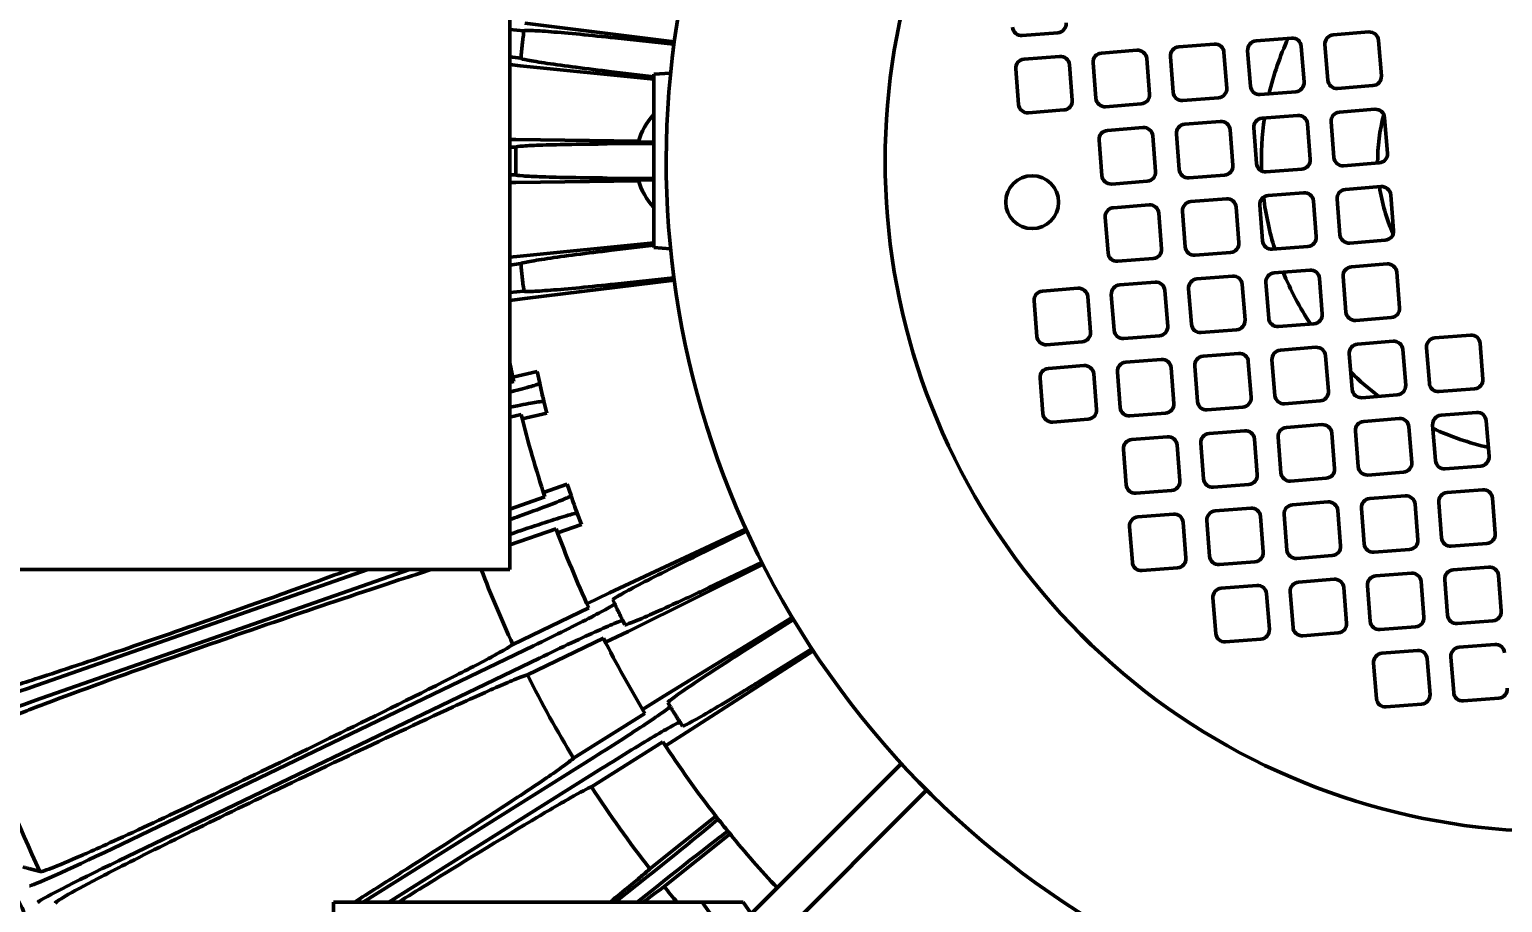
# Model space of a CAD drawing. Header units: inches. Extents: x 11 to 1621, y 11 to 1332.
# Drawn here: x 1058.74 to 1065.1, y 306.68 to 310.45 of the extents above; entities that cross this region are included whole.
import ezdxf

# ---------------------------------------------------------------- set-up
doc = ezdxf.new("R2010")
doc.units = ezdxf.units.IN
doc.header["$LTSCALE"] = 48
doc.header["$MEASUREMENT"] = 0
doc.layers.add('Dimension (ANSI)', color=7, linetype='Continuous', lineweight=25)
doc.layers.add('Visible (ANSI)', color=7, linetype='Continuous', lineweight=50)
doc.styles.add('Dimension Text', font='tahoma.ttf')
doc.dimstyles.new('ELC FT', dxfattribs={"dimscale": 48, "dimtxt": 0.12, "dimasz": 0.098425, "dimexe": 0.05, "dimexo": 0.1, "dimgap": 0.031496, "dimtad": 1, "dimdec": 5, "dimzin": 3, "dimdsep": 46, "dimlunit": 4, "dimtxsty": 'Dimension Text', "dimcen": 0.09, "dimdle": 0.5, "dimclrd": 5, "dimclre": 5, "dimclrt": 256, "dimadec": 1, "dimazin": 3, "dimtfac": 0.833333, "dimtofl": 0, "dimtmove": 0, "dimatfit": 3, "dimfxl": 0, "dimfrac": 2, "dimtolj": 1, "dimtzin": 0, "dimlwd": 25, "dimlwe": 25, "dimarcsym": 0})

# ---------------------------------------------------------------- blocks, each defined once
blk = doc.blocks.new('*D32')
at = {"layer": 'Defpoints', "color": 0, "linetype": 'Continuous', "transparency": 16777216}
for p in [(1009.1438, 460.8893), (1167.9445, 460.8893), (1018.5453, 291.4511)]:
    blk.add_point(p, dxfattribs=at)
at = {"layer": 'Dimension (ANSI)', "color": 5, "linetype": 'Continuous', "lineweight": 25, "transparency": 16777216}
for p, q in [((1163.1445, 460.8893), (1006.7438, 460.8893)), ((1009.1438, 296.1755), (1009.1438, 456.1649)), ((1013.7453, 291.4511), (1006.7438, 291.4511))]:
    blk.add_line(p, q, dxfattribs=at)
at = {"layer": 'Dimension (ANSI)', "color": 5, "linetype": 'Continuous', "transparency": 16777216}
for points in [[(1008.3564, 456.1649), (1009.9312, 456.1649), (1009.1438, 460.8893)], [(1008.3564, 296.1755), (1009.9312, 296.1755), (1009.1438, 291.4511)]]:
    blk.add_solid(points, dxfattribs=at)
at = {"layer": 'Dimension (ANSI)', "linetype": 'Continuous', "lineweight": 25, "transparency": 16777216, "insert": (1003.9957, 376.1702), "char_height": 5.76, "attachment_point": 5, "rotation": 90, "style": 'Dimension Text'}
blk.add_mtext('\\A1;14\'-1 7/16"', dxfattribs=at)
blk = doc.blocks.new('*D51')
at = {"layer": 'Defpoints', "color": 0, "linetype": 'Continuous', "transparency": 16777216}
for p in [(1146.447, 546.4511), (994.5453, 291.4511), (1018.5453, 291.4511)]:
    blk.add_point(p, dxfattribs=at)
at = {"layer": 'Dimension (ANSI)', "color": 5, "linetype": 'Continuous', "lineweight": 25, "transparency": 16777216}
for p, q in [((1141.647, 546.4511), (992.1453, 546.4511)), ((994.5453, 541.7267), (994.5453, 296.1755)), ((1013.7453, 291.4511), (992.1453, 291.4511))]:
    blk.add_line(p, q, dxfattribs=at)
at = {"layer": 'Dimension (ANSI)', "color": 5, "linetype": 'Continuous', "transparency": 16777216}
for points in [[(993.7579, 541.7267), (995.3327, 541.7267), (994.5453, 546.4511)], [(993.7579, 296.1755), (995.3327, 296.1755), (994.5453, 291.4511)]]:
    blk.add_solid(points, dxfattribs=at)
at = {"layer": 'Dimension (ANSI)', "linetype": 'Continuous', "lineweight": 25, "transparency": 16777216, "insert": (990.0336, 418.9511), "char_height": 5.76, "attachment_point": 5, "rotation": 90, "style": 'Dimension Text'}
blk.add_mtext('\\A1;21\'-3"', dxfattribs=at)

msp = doc.modelspace()

# ---------------------------------------------------------------- linework, layer by layer
at = {"layer": 'Visible (ANSI)'}
for p, q in [((1060.816756, 313.072271), (1060.816756, 308.122271)), ((1060.816756, 310.451981), (1060.877582, 310.446684)), ((1060.881767, 310.478762), (1061.526145, 310.398283)), ((1063.028661, 310.426263), (1063.181731, 310.43831)), ((1064.524219, 310.441287), (1064.371149, 310.42924)), ((1061.524937, 310.389251), (1061.270667, 310.41604)), ((1063.523376, 310.362519), (1063.370306, 310.350472)), ((1063.85699, 310.388775), (1063.70392, 310.376728)), ((1064.001375, 310.360646), (1064.013422, 310.207576)), ((1064.190605, 310.415031), (1064.037535, 310.402984)), ((1064.244989, 310.225801), (1064.232942, 310.378871)), ((1064.334989, 310.386902), (1064.347036, 310.233832)), ((1064.578603, 310.252057), (1064.566556, 310.405127)), ((1060.864174, 310.327698), (1060.816756, 310.334258)), ((1060.861107, 310.295402), (1060.816756, 310.300399)), ((1061.438372, 310.237396), (1060.861107, 310.295402)), ((1063.189762, 310.336263), (1063.036692, 310.324216)), ((1063.244147, 310.147033), (1063.2321, 310.300103)), ((1063.334147, 310.308134), (1063.346193, 310.155064)), ((1063.577761, 310.173289), (1063.565714, 310.326359)), ((1063.667761, 310.33439), (1063.679808, 310.18132)), ((1063.911375, 310.199545), (1063.899328, 310.352615)), ((1061.254242, 310.27001), (1061.438372, 310.247915)), ((1061.510404, 310.26386), (1061.438372, 310.258714)), ((1061.438372, 310.258714), (1061.438372, 309.510683)), ((1063.000533, 310.281878), (1063.012579, 310.128808)), ((1064.055759, 310.171417), (1064.208829, 310.183464)), ((1064.389373, 310.197673), (1064.542443, 310.20972)), ((1063.054917, 310.092649), (1063.207987, 310.104696)), ((1063.388531, 310.118905), (1063.541601, 310.130952)), ((1063.722145, 310.145161), (1063.875215, 310.157208)), ((1064.550475, 310.107673), (1064.397405, 310.095626)), ((1063.883246, 310.055161), (1063.730176, 310.043114)), ((1064.216861, 310.081417), (1064.063791, 310.06937)), ((1064.271245, 309.892187), (1064.259198, 310.045257)), ((1064.361245, 310.053288), (1064.373292, 309.900218)), ((1064.604859, 309.918443), (1064.592812, 310.071513)), ((1060.816756, 309.976959), (1060.843224, 309.976959)), ((1060.843224, 309.976959), (1061.37188, 309.970587)), ((1063.360403, 309.97452), (1063.372449, 309.82145)), ((1063.549632, 310.028905), (1063.396562, 310.016858)), ((1063.604017, 309.839675), (1063.59197, 309.992745)), ((1063.694017, 310.000776), (1063.706064, 309.847706)), ((1063.937631, 309.865931), (1063.925584, 310.019001)), ((1064.027631, 310.027032), (1064.039678, 309.873962)), ((1060.816756, 309.943957), (1060.842657, 309.944614)), ((1061.438372, 309.959632), (1061.236701, 309.958174)), ((1061.370449, 309.965732), (1061.438372, 309.96547)), ((1064.082015, 309.837803), (1064.235085, 309.849849)), ((1064.415629, 309.864059), (1064.568699, 309.876105)), ((1060.842655, 309.824874), (1060.816756, 309.825529)), ((1060.843224, 309.792439), (1060.816756, 309.792439)), ((1061.37188, 309.79881), (1060.843224, 309.792439)), ((1061.23673, 309.811223), (1061.438372, 309.809765)), ((1061.438372, 309.803928), (1061.370449, 309.803666)), ((1063.414787, 309.785291), (1063.567857, 309.797337)), ((1063.748401, 309.811547), (1063.901471, 309.823593)), ((1063.909502, 309.721547), (1063.756432, 309.7095)), ((1064.243117, 309.747803), (1064.090047, 309.735756)), ((1064.387501, 309.719674), (1064.399548, 309.566604)), ((1064.576731, 309.774059), (1064.423661, 309.762012)), ((1064.631115, 309.584829), (1064.619068, 309.737899)), ((1063.575888, 309.695291), (1063.422818, 309.683244)), ((1063.630273, 309.506061), (1063.618226, 309.659131)), ((1063.720273, 309.667162), (1063.73232, 309.514092)), ((1063.963887, 309.532317), (1063.95184, 309.685387)), ((1064.053887, 309.693418), (1064.065934, 309.540348)), ((1064.297501, 309.558573), (1064.285454, 309.711643)), ((1063.386659, 309.640906), (1063.398705, 309.487836)), ((1060.861107, 309.473995), (1061.438372, 309.532001)), ((1064.441885, 309.530445), (1064.594955, 309.542491)), ((1060.816756, 309.468998), (1060.861107, 309.473995)), ((1061.438372, 309.521483), (1061.254214, 309.499384)), ((1061.438372, 309.510683), (1061.510404, 309.505538)), ((1063.774657, 309.477933), (1063.927727, 309.489979)), ((1064.108271, 309.504189), (1064.261341, 309.516235)), ((1060.816756, 309.435228), (1060.864165, 309.44179)), ((1063.441043, 309.451677), (1063.594113, 309.463723)), ((1064.269373, 309.414189), (1064.116303, 309.402142)), ((1064.602987, 309.440445), (1064.449917, 309.428398)), ((1064.657371, 309.251215), (1064.645324, 309.404285)), ((1061.526145, 309.371115), (1060.881767, 309.290635)), ((1061.270695, 309.35336), (1061.524937, 309.380147)), ((1063.602144, 309.361677), (1063.449074, 309.34963)), ((1063.935758, 309.387933), (1063.782688, 309.375886)), ((1063.990143, 309.198703), (1063.978096, 309.351773)), ((1064.080143, 309.359804), (1064.09219, 309.206734)), ((1064.323757, 309.224959), (1064.31171, 309.378029)), ((1064.413757, 309.38606), (1064.425804, 309.23299)), ((1060.87757, 309.322803), (1060.816756, 309.317504)), ((1060.881767, 309.290635), (1060.816756, 309.28331)), ((1063.079301, 309.281036), (1063.091347, 309.127966)), ((1063.26853, 309.335421), (1063.11546, 309.323374)), ((1063.322915, 309.146191), (1063.310868, 309.299261)), ((1063.412915, 309.307292), (1063.424961, 309.154222)), ((1063.656529, 309.172447), (1063.644482, 309.325517)), ((1063.746529, 309.333548), (1063.758576, 309.180478)), ((1063.800913, 309.144318), (1063.953983, 309.156365)), ((1064.134527, 309.170574), (1064.287597, 309.182621)), ((1064.468141, 309.19683), (1064.621211, 309.208877)), ((1063.133685, 309.091806), (1063.286755, 309.103853)), ((1063.467299, 309.118062), (1063.620369, 309.130109)), ((1064.629243, 309.106831), (1064.476173, 309.094784)), ((1064.962857, 309.133087), (1064.809787, 309.12104)), ((1065.017241, 308.943857), (1065.005194, 309.096927)), ((1063.6284, 309.028063), (1063.47533, 309.016016)), ((1063.962014, 309.054319), (1063.808944, 309.042272)), ((1064.106399, 309.02619), (1064.118446, 308.87312)), ((1064.295629, 309.080575), (1064.142559, 309.068528)), ((1064.350013, 308.891345), (1064.337966, 309.044415)), ((1064.440013, 309.052446), (1064.45206, 308.899376)), ((1064.683627, 308.917601), (1064.67158, 309.070671)), ((1064.773627, 309.078702), (1064.785674, 308.925632)), ((1060.829374, 308.952044), (1060.935193, 308.976196)), ((1060.945857, 308.925378), (1060.935193, 308.976196)), ((1063.294786, 309.001807), (1063.141716, 308.98976)), ((1063.349171, 308.812577), (1063.337124, 308.965647)), ((1063.439171, 308.973678), (1063.451217, 308.820608)), ((1063.682785, 308.838833), (1063.670738, 308.991903)), ((1063.772785, 308.999934), (1063.784832, 308.846864)), ((1064.016399, 308.865089), (1064.004352, 309.018159)), ((1060.833366, 308.932985), (1060.816756, 308.929194)), ((1063.105557, 308.947422), (1063.117603, 308.794352)), ((1064.828011, 308.889472), (1064.981081, 308.901519)), ((1060.976252, 308.796302), (1060.963811, 308.846715)), ((1064.160783, 308.83696), (1064.313853, 308.849007)), ((1064.494397, 308.863216), (1064.647467, 308.875263)), ((1060.816756, 308.779868), (1060.865761, 308.791053)), ((1060.976252, 308.796302), (1060.870434, 308.77215)), ((1063.159941, 308.758192), (1063.313011, 308.770239)), ((1063.493555, 308.784448), (1063.646625, 308.796495)), ((1063.827169, 308.810704), (1063.980239, 308.822751)), ((1064.655499, 308.773217), (1064.502429, 308.76117)), ((1064.989113, 308.799473), (1064.836043, 308.787426)), ((1063.98827, 308.720705), (1063.8352, 308.708658)), ((1064.321884, 308.746961), (1064.168815, 308.734914)), ((1064.376269, 308.557731), (1064.364222, 308.710801)), ((1064.466269, 308.718832), (1064.478316, 308.565762)), ((1064.709883, 308.583987), (1064.697836, 308.737057)), ((1064.799883, 308.745088), (1064.81193, 308.592018)), ((1065.043497, 308.610243), (1065.03145, 308.763313)), ((1063.465427, 308.640064), (1063.477473, 308.486994)), ((1063.654656, 308.694449), (1063.501586, 308.682402)), ((1063.709041, 308.505219), (1063.696994, 308.658289)), ((1063.799041, 308.66632), (1063.811088, 308.51325)), ((1064.042655, 308.531475), (1064.030608, 308.684545)), ((1064.132655, 308.692576), (1064.144702, 308.539506)), ((1064.187039, 308.503346), (1064.340109, 308.515393)), ((1064.520653, 308.529602), (1064.673723, 308.541649)), ((1064.854267, 308.555858), (1065.007337, 308.567905)), ((1060.962099, 308.453974), (1061.064548, 308.489822)), ((1061.080835, 308.440517), (1061.064548, 308.489822)), ((1063.519811, 308.450834), (1063.672881, 308.462881)), ((1063.853425, 308.47709), (1064.006495, 308.489137)), ((1065.015369, 308.465859), (1064.862299, 308.453812)), ((1060.968199, 308.435482), (1060.816756, 308.38249)), ((1064.014526, 308.387091), (1063.861456, 308.375044)), ((1064.34814, 308.413347), (1064.195071, 308.4013)), ((1064.492525, 308.385218), (1064.504572, 308.232148)), ((1064.681755, 308.439603), (1064.528685, 308.427556)), ((1064.736139, 308.250373), (1064.724092, 308.403443)), ((1064.826139, 308.411474), (1064.838186, 308.258404)), ((1065.069753, 308.276629), (1065.057706, 308.429699)), ((1061.125491, 308.315657), (1061.107483, 308.36436)), ((1063.680912, 308.360835), (1063.527842, 308.348788)), ((1063.735297, 308.171605), (1063.72325, 308.324675)), ((1063.825297, 308.332706), (1063.837344, 308.179636)), ((1064.068911, 308.197861), (1064.056864, 308.350931)), ((1064.158911, 308.358962), (1064.170958, 308.205892)), ((1064.402525, 308.224117), (1064.390478, 308.377187)), ((1060.816756, 308.228252), (1061.016282, 308.298069)), ((1061.125491, 308.315657), (1061.023042, 308.279808)), ((1061.247546, 308.02099), (1061.835974, 308.295675)), ((1061.839756, 308.287385), (1061.610232, 308.174801)), ((1063.491683, 308.30645), (1063.503729, 308.15338)), ((1064.546909, 308.195988), (1064.699979, 308.208035)), ((1064.880523, 308.222244), (1065.033593, 308.234291)), ((1061.909243, 308.143531), (1061.327606, 307.854743)), ((1061.673992, 308.042403), (1061.905119, 308.151657)), ((1063.879681, 308.143476), (1064.032751, 308.155523)), ((1064.213295, 308.169732), (1064.366365, 308.181779)), ((1065.041625, 308.132244), (1064.888555, 308.120198)), ((1052.936756, 308.122271), (1060.816756, 308.122271)), ((1058.80938, 307.634243), (1060.204084, 308.122271)), ((1060.382888, 308.122271), (1058.828885, 307.578502)), ((1063.546067, 308.11722), (1063.699137, 308.129267)), ((1064.374396, 308.079732), (1064.221327, 308.067686)), ((1064.708011, 308.105988), (1064.554941, 308.093942)), ((1064.762395, 307.916759), (1064.750348, 308.069829)), ((1064.852395, 308.07786), (1064.864442, 307.92479)), ((1065.096009, 307.943015), (1065.083962, 308.096085)), ((1061.149755, 307.973896), (1061.247546, 308.02099)), ((1064.040782, 308.053476), (1063.887712, 308.04143)), ((1064.095167, 307.864247), (1064.08312, 308.017317)), ((1064.185167, 308.025348), (1064.197214, 307.872278)), ((1064.428781, 307.890503), (1064.416734, 308.043573)), ((1064.518781, 308.051604), (1064.530828, 307.898534)), ((1061.157887, 307.956204), (1060.82974, 307.798177)), ((1061.269251, 307.973818), (1061.261112, 307.991507)), ((1063.851553, 307.999092), (1063.8636, 307.846022)), ((1061.313014, 307.883731), (1061.304259, 307.901124)), ((1061.481886, 307.575594), (1062.035859, 307.914436)), ((1062.040546, 307.906621), (1061.825071, 307.769047)), ((1064.906779, 307.88863), (1065.059849, 307.900677)), ((1060.892906, 307.667011), (1061.221053, 307.825038)), ((1061.327606, 307.854743), (1061.229815, 307.807649)), ((1063.905937, 307.809862), (1064.059007, 307.821909)), ((1064.239551, 307.836118), (1064.392621, 307.848165)), ((1064.573165, 307.862374), (1064.726235, 307.874421)), ((1059.102353, 306.918291), (1060.919095, 307.793188)), ((1062.125702, 307.771451), (1061.580057, 307.419357)), ((1061.903253, 307.64462), (1062.120695, 307.779064)), ((1064.734267, 307.772374), (1064.581197, 307.760328)), ((1065.067881, 307.79863), (1064.914811, 307.786583)), ((1060.944718, 307.739981), (1059.127976, 306.865085)), ((1064.545037, 307.71799), (1064.557084, 307.56492)), ((1064.788651, 307.583145), (1064.776604, 307.736215)), ((1064.878651, 307.744246), (1064.890698, 307.591176)), ((1061.389983, 307.517848), (1061.481886, 307.575594)), ((1064.933035, 307.555016), (1065.086105, 307.567063)), ((1061.400045, 307.501177), (1061.091655, 307.307403)), ((1061.508736, 307.53115), (1061.498668, 307.547816)), ((1064.599421, 307.52876), (1064.752491, 307.540807)), ((1061.562311, 307.446529), (1061.551663, 307.462832)), ((1061.169109, 307.184134), (1061.477499, 307.377909)), ((1061.580057, 307.419357), (1061.488153, 307.36161)), ((1060.184049, 306.686021), (1061.181006, 307.31245)), ((1061.212425, 307.262447), (1060.295048, 306.686021)), ((1062.506883, 307.284023), (1061.85892, 306.636075)), ((1061.951154, 306.505637), (1062.615927, 307.170411)), ((1061.706099, 307.057508), (1061.421346, 306.830425)), ((1061.715195, 307.045884), (1061.706116, 307.057521)), ((1061.767483, 306.980569), (1061.758157, 306.99201)), ((1061.767467, 306.980556), (1061.482713, 306.753473)), ((1061.271842, 306.686021), (1061.41042, 306.796534)), ((1061.44724, 306.750362), (1061.366559, 306.686021)), ((1060.144366, 306.686021), (1060.055836, 306.686021)), ((1060.055836, 302.273462), (1060.055836, 306.686021)), ((1060.144366, 306.686021), (1060.32086, 306.686021)), ((1061.293273, 306.686021), (1060.32086, 306.686021)), ((1061.646826, 306.686021), (1061.293273, 306.686021)), ((1061.646826, 306.686021), (1062.619239, 305.310821)), ((1061.646826, 306.686021), (1061.823603, 306.686021)), ((1061.823603, 306.686021), (1062.884263, 305.186021))]:
    msp.add_line(p, q, dxfattribs=at)
msp.add_circle((1063.071452, 309.70693), 0.114173, dxfattribs=at)
for centre, radius, start, end in [((1065.330215, 309.884699), 3.838583, 72.7611425, 284.857357), ((1065.330215, 309.884699), 2.893701, 63.8732732, 296.1267268), ((1063.025572, 310.465511), 0.03937, 184.5, 274.5), ((1063.178642, 310.477558), 0.03937, 274.5, 4.5), ((1064.374238, 310.389991), 0.03937, 94.5, 184.5), ((1064.527308, 310.402038), 0.03937, 4.5, 94.5), ((1063.526465, 310.32327), 0.03937, 4.5, 94.5), ((1063.707009, 310.337479), 0.03937, 94.5, 184.5), ((1063.860079, 310.349526), 0.03937, 4.5, 94.5), ((1064.040623, 310.363735), 0.03937, 94.5, 184.5), ((1065.330215, 309.884699), 1.269685, 155.3681053, 166.8094477), ((1064.193693, 310.375782), 0.03937, 4.5, 94.5), ((1063.039781, 310.284967), 0.03937, 94.5, 184.5), ((1063.192851, 310.297014), 0.03937, 4.5, 94.5), ((1063.373395, 310.311223), 0.03937, 94.5, 184.5), ((1064.386284, 310.236921), 0.03937, 184.5, 274.5), ((1064.539354, 310.248968), 0.03937, 274.5, 4.5), ((1063.538512, 310.1702), 0.03937, 274.5, 4.5), ((1063.719056, 310.184409), 0.03937, 184.5, 274.5), ((1063.872126, 310.196456), 0.03937, 274.5, 4.5), ((1064.05267, 310.210665), 0.03937, 184.5, 274.5), ((1064.20574, 310.222712), 0.03937, 274.5, 4.5), ((1063.051828, 310.131897), 0.03937, 184.5, 274.5), ((1063.204898, 310.143944), 0.03937, 274.5, 4.5), ((1063.385442, 310.158153), 0.03937, 184.5, 274.5), ((1064.553564, 310.068424), 0.03937, 4.5, 94.5), ((1061.654388, 309.884699), 0.295276, 137.018601, 164.0718793), ((1063.733265, 310.003865), 0.03937, 94.5, 184.5), ((1063.886335, 310.015912), 0.03937, 4.5, 94.5), ((1064.066879, 310.030121), 0.03937, 94.5, 184.5), ((1065.330215, 309.884699), 1.269685, 171.5996651, 181.9330004), ((1064.219949, 310.042168), 0.03937, 4.5, 94.5), ((1064.400494, 310.056377), 0.03937, 94.5, 184.5), ((1065.330215, 309.884699), 0.767717, 164.8568394, 180.6774463), ((1063.399651, 309.977609), 0.03937, 94.5, 184.5), ((1063.552721, 309.989656), 0.03937, 4.5, 94.5), ((1064.56561, 309.915354), 0.03937, 274.5, 4.5), ((1063.745312, 309.850795), 0.03937, 184.5, 274.5), ((1063.898382, 309.862842), 0.03937, 274.5, 4.5), ((1064.078926, 309.877051), 0.03937, 184.5, 274.5), ((1064.231996, 309.889098), 0.03937, 274.5, 4.5), ((1064.41254, 309.903307), 0.03937, 184.5, 274.5), ((1061.654388, 309.884699), 0.295276, 195.9281207, 222.981399), ((1063.411698, 309.824539), 0.03937, 184.5, 274.5), ((1063.564768, 309.836586), 0.03937, 274.5, 4.5), ((1063.912591, 309.682298), 0.03937, 4.5, 94.5), ((1064.093135, 309.696507), 0.03937, 94.5, 184.5), ((1065.330215, 309.884699), 1.269685, 187.0669996, 197.4003349), ((1064.246205, 309.708554), 0.03937, 4.5, 94.5), ((1064.42675, 309.722763), 0.03937, 94.5, 184.5), ((1065.330215, 309.884699), 0.767717, 188.3225537, 204.1431606), ((1064.57982, 309.73481), 0.03937, 4.5, 94.5), ((1063.425907, 309.643995), 0.03937, 94.5, 184.5), ((1063.578977, 309.656042), 0.03937, 4.5, 94.5), ((1063.759521, 309.670251), 0.03937, 94.5, 184.5), ((1063.924638, 309.529228), 0.03937, 274.5, 4.5), ((1064.105182, 309.543437), 0.03937, 184.5, 274.5), ((1064.258252, 309.555484), 0.03937, 274.5, 4.5), ((1064.438796, 309.569693), 0.03937, 184.5, 274.5), ((1064.591866, 309.58174), 0.03937, 274.5, 4.5), ((1063.437954, 309.490925), 0.03937, 184.5, 274.5), ((1063.591024, 309.502972), 0.03937, 274.5, 4.5), ((1063.771568, 309.517181), 0.03937, 184.5, 274.5), ((1064.119391, 309.362893), 0.03937, 94.5, 184.5), ((1065.330215, 309.884699), 1.269685, 202.1905523, 213.6318947), ((1064.272461, 309.37494), 0.03937, 4.5, 94.5), ((1064.453006, 309.389149), 0.03937, 94.5, 184.5), ((1064.606076, 309.401196), 0.03937, 4.5, 94.5), ((1063.452163, 309.310381), 0.03937, 94.5, 184.5), ((1063.605233, 309.322428), 0.03937, 4.5, 94.5), ((1063.785777, 309.336637), 0.03937, 94.5, 184.5), ((1063.938847, 309.348684), 0.03937, 4.5, 94.5), ((1063.118549, 309.284125), 0.03937, 94.5, 184.5), ((1063.271619, 309.296172), 0.03937, 4.5, 94.5), ((1064.284508, 309.22187), 0.03937, 274.5, 4.5), ((1064.465052, 309.236079), 0.03937, 184.5, 274.5), ((1064.618122, 309.248126), 0.03937, 274.5, 4.5), ((1063.46421, 309.157311), 0.03937, 184.5, 274.5), ((1063.61728, 309.169358), 0.03937, 274.5, 4.5), ((1063.797824, 309.183567), 0.03937, 184.5, 274.5), ((1063.950894, 309.195614), 0.03937, 274.5, 4.5), ((1064.131438, 309.209823), 0.03937, 184.5, 274.5), ((1063.130596, 309.131055), 0.03937, 184.5, 274.5), ((1063.283666, 309.143102), 0.03937, 274.5, 4.5), ((1064.479262, 309.055535), 0.03937, 94.5, 184.5), ((1064.632332, 309.067582), 0.03937, 4.5, 94.5), ((1064.812876, 309.081791), 0.03937, 94.5, 184.5), ((1064.965946, 309.093838), 0.03937, 4.5, 94.5), ((1063.631489, 308.988814), 0.03937, 4.5, 94.5), ((1063.812033, 309.003023), 0.03937, 94.5, 184.5), ((1063.965103, 309.01507), 0.03937, 4.5, 94.5), ((1064.145647, 309.029279), 0.03937, 94.5, 184.5), ((1064.298717, 309.041326), 0.03937, 4.5, 94.5), ((1065.330215, 309.884699), 4.596457, 190.9047384, 191.9497454), ((1063.144805, 308.950511), 0.03937, 94.5, 184.5), ((1063.297875, 308.962558), 0.03937, 4.5, 94.5), ((1063.478419, 308.976767), 0.03937, 94.5, 184.5), ((1065.330215, 309.884699), 1.269685, 225.8760361, 233.1239639), ((1064.491308, 308.902465), 0.03937, 184.5, 274.5), ((1064.644378, 308.914512), 0.03937, 274.5, 4.5), ((1064.824922, 308.928721), 0.03937, 184.5, 274.5), ((1064.977992, 308.940768), 0.03937, 274.5, 4.5), ((1063.643536, 308.835744), 0.03937, 274.5, 4.5), ((1063.82408, 308.849953), 0.03937, 184.5, 274.5), ((1063.97715, 308.862), 0.03937, 274.5, 4.5), ((1064.157694, 308.876209), 0.03937, 184.5, 274.5), ((1064.310764, 308.888256), 0.03937, 274.5, 4.5), ((1065.330215, 309.884699), 4.596457, 193.7645404, 198.3783168), ((1063.156852, 308.797441), 0.03937, 184.5, 274.5), ((1063.309922, 308.809488), 0.03937, 274.5, 4.5), ((1063.490466, 308.823697), 0.03937, 184.5, 274.5), ((1064.658588, 308.733968), 0.03937, 4.5, 94.5), ((1064.839132, 308.748177), 0.03937, 94.5, 184.5), ((1064.992202, 308.760224), 0.03937, 4.5, 94.5), ((1063.838289, 308.669409), 0.03937, 94.5, 184.5), ((1063.991359, 308.681456), 0.03937, 4.5, 94.5), ((1064.171903, 308.695665), 0.03937, 94.5, 184.5), ((1064.324973, 308.707712), 0.03937, 4.5, 94.5), ((1064.505518, 308.721921), 0.03937, 94.5, 184.5), ((1065.330215, 309.884699), 1.269685, 245.3681053, 256.8094477), ((1063.504675, 308.643153), 0.03937, 94.5, 184.5), ((1063.657745, 308.6552), 0.03937, 4.5, 94.5), ((1064.670634, 308.580898), 0.03937, 274.5, 4.5), ((1064.851178, 308.595107), 0.03937, 184.5, 274.5), ((1065.004248, 308.607154), 0.03937, 274.5, 4.5), ((1063.850336, 308.516339), 0.03937, 184.5, 274.5), ((1064.003406, 308.528386), 0.03937, 274.5, 4.5), ((1064.18395, 308.542595), 0.03937, 184.5, 274.5), ((1064.33702, 308.554642), 0.03937, 274.5, 4.5), ((1064.517564, 308.568851), 0.03937, 184.5, 274.5), ((1063.516722, 308.490083), 0.03937, 184.5, 274.5), ((1063.669792, 308.50213), 0.03937, 274.5, 4.5), ((1064.865388, 308.414563), 0.03937, 94.5, 184.5), ((1065.018458, 308.42661), 0.03937, 4.5, 94.5), ((1064.017615, 308.347842), 0.03937, 4.5, 94.5), ((1064.198159, 308.362051), 0.03937, 94.5, 184.5), ((1064.351229, 308.374098), 0.03937, 4.5, 94.5), ((1064.531774, 308.388307), 0.03937, 94.5, 184.5), ((1064.684844, 308.400354), 0.03937, 4.5, 94.5), ((1063.530931, 308.309539), 0.03937, 94.5, 184.5), ((1063.684001, 308.321586), 0.03937, 4.5, 94.5), ((1063.864545, 308.335795), 0.03937, 94.5, 184.5), ((1065.330215, 309.884699), 4.596457, 200.1931118, 204.8068882), ((1064.877434, 308.261493), 0.03937, 184.5, 274.5), ((1065.030504, 308.27354), 0.03937, 274.5, 4.5), ((1064.029662, 308.194772), 0.03937, 274.5, 4.5), ((1064.210206, 308.208981), 0.03937, 184.5, 274.5), ((1064.363276, 308.221028), 0.03937, 274.5, 4.5), ((1064.54382, 308.235237), 0.03937, 184.5, 274.5), ((1064.69689, 308.247284), 0.03937, 274.5, 4.5), ((1063.542978, 308.156469), 0.03937, 184.5, 274.5), ((1063.696048, 308.168516), 0.03937, 274.5, 4.5), ((1063.876592, 308.182725), 0.03937, 184.5, 274.5), ((1065.044714, 308.092996), 0.03937, 4.5, 94.5), ((1065.330215, 309.884699), 4.96063, 200.8107926, 204.8735077), ((1064.224415, 308.028437), 0.03937, 94.5, 184.5), ((1064.377485, 308.040484), 0.03937, 4.5, 94.5), ((1064.55803, 308.054693), 0.03937, 94.5, 184.5), ((1064.7111, 308.06674), 0.03937, 4.5, 94.5), ((1064.891644, 308.080949), 0.03937, 94.5, 184.5), ((1063.890801, 308.002181), 0.03937, 94.5, 184.5), ((1064.043871, 308.014228), 0.03937, 4.5, 94.5), ((1065.05676, 307.939926), 0.03937, 274.5, 4.5), ((1064.389532, 307.887414), 0.03937, 274.5, 4.5), ((1064.570076, 307.901623), 0.03937, 184.5, 274.5), ((1064.723146, 307.91367), 0.03937, 274.5, 4.5), ((1064.90369, 307.927879), 0.03937, 184.5, 274.5), ((1065.330215, 309.884699), 4.596457, 206.6216832, 211.2354596), ((1063.902848, 307.849111), 0.03937, 184.5, 274.5), ((1064.055918, 307.861158), 0.03937, 274.5, 4.5), ((1064.236462, 307.875367), 0.03937, 184.5, 274.5), ((1064.584286, 307.721079), 0.03937, 94.5, 184.5), ((1064.737355, 307.733126), 0.03937, 4.5, 94.5), ((1064.9179, 307.747335), 0.03937, 94.5, 184.5), ((1065.07097, 307.759382), 0.03937, 4.5, 94.5), ((1065.330215, 309.884699), 4.96063, 206.5550637, 211.3020791), ((1064.596332, 307.568009), 0.03937, 184.5, 274.5), ((1064.749402, 307.580056), 0.03937, 274.5, 4.5), ((1064.929946, 307.594265), 0.03937, 184.5, 274.5), ((1065.083016, 307.606312), 0.03937, 274.5, 4.5), ((1065.330215, 309.884699), 7.224409, 199.8887576, 205.1112424), ((1065.330215, 309.884699), 4.596457, 213.0502546, 217.9579693), ((1065.330215, 309.884699), 4.96063, 212.9836352, 218.0030087), ((1065.028519, 309.644104), 4.210573, 217.7811998, 217.9017481), ((1065.330215, 309.884699), 4.596457, 219.1848878, 223.0369654), ((1065.028519, 309.644104), 4.210573, 219.2411091, 219.3616511), ((1065.330215, 309.884699), 7.362205, 204.7184533, 206.7101181), ((1065.330215, 309.884699), 4.96063, 219.1398484, 220.1516419)]:
    msp.add_arc(centre, radius, start, end, dxfattribs=at)
for centre, major_axis, ratio, start_param, end_param in [((1063.676239, 309.507189), (-0.626169, 2.743425), 0.99207561, 1.55645938, 1.58513331), ((1063.728907, 309.324377), (-0.929398, 2.656066), 0.99207561, 1.55645938, 1.58513331), ((1058.80587, 307.644473), (0.3716, 0.130031), 0.02747098, 3.16328009, 4.71222235), ((1058.832519, 307.568315), (-0.371602, -0.130027), 0.02747098, 4.7125556, 6.26149787), ((1061.407384, 306.800407), (0.307813, 0.245473), 0.01249982, 4.71228362, 6.2830498), ((1061.450341, 306.746541), (-0.307814, -0.245473), 0.01249982, 3.14172815, 4.71249438), ((1064.864422, 309.513241), (-2.500891, 3.136018), 0.99739926, 1.56220792, 1.57938473), ((1059.09772, 306.928064), (0.354705, 0.170819), 0.02747098, 3.16328009, 4.71222235), ((1059.132728, 306.855369), (-0.354707, -0.170816), 0.02747098, 4.7125556, 6.26149787)]:
    msp.add_ellipse(centre, major_axis=major_axis, ratio=ratio, start_param=start_param, end_param=end_param, dxfattribs=at)
for points, knots in [([(1060.877582, 310.446684), (1060.873526, 310.416416), (1060.872388, 310.406217), (1060.868081, 310.368), (1060.86641, 310.352128), (1060.864174, 310.327698)], [-0.370617269, -0.370617269, -0.370617269, -0.370617269, -0.186945223, -0.186945223, -0.000001, -0.000001, -0.000001, -0.000001]), ([(1061.270667, 310.41604), (1061.218875, 310.421497), (1061.167574, 310.426714), (1061.073091, 310.43574), (1061.030619, 310.439494), (1060.958679, 310.445105), (1060.929875, 310.446911), (1060.88923, 310.44842), (1060.878263, 310.448055), (1060.877582, 310.446684)], [-1.56714313, -1.56714313, -1.56714313, -1.56714313, -1.17031837, -1.17031837, -0.78356814, -0.78356814, -0.39697383, -0.39697383, 0, 0, 0, 0]), ([(1060.864174, 310.327698), (1060.864101, 310.326249), (1060.874511, 310.323458), (1060.914311, 310.315885), (1060.942612, 310.311254), (1061.013705, 310.30074), (1061.055853, 310.294954), (1061.150324, 310.282672), (1061.202008, 310.276278), (1061.254242, 310.27001)], [-1.57566557, -1.57566557, -1.57566557, -1.57566557, -1.17429602, -1.17429602, -0.78782922, -0.78782922, -0.40087549, -0.40087549, 0, 0, 0, 0]), ([(1060.842657, 309.944614), (1060.842015, 309.914082), (1060.842027, 309.903819), (1060.842026, 309.865361), (1060.842142, 309.849399), (1060.842655, 309.824874)], [-0.370578738, -0.370578738, -0.370578738, -0.370578738, -0.186926019, -0.186926019, 0, 0, 0, 0]), ([(1061.236701, 309.958174), (1061.184624, 309.957798), (1061.133062, 309.957238), (1061.038162, 309.955629), (1060.995536, 309.954604), (1060.92342, 309.952125), (1060.894595, 309.950694), (1060.854037, 309.947643), (1060.84318, 309.946053), (1060.842657, 309.944614)], [-1.56714313, -1.56714313, -1.56714313, -1.56714313, -1.17031837, -1.17031837, -0.78356814, -0.78356814, -0.39697383, -0.39697383, 0, 0, 0, 0]), ([(1060.842655, 309.824874), (1060.842745, 309.823427), (1060.853402, 309.821819), (1060.8938, 309.81875), (1060.922442, 309.817316), (1060.994265, 309.814829), (1061.036795, 309.813798), (1061.132047, 309.81217), (1061.184123, 309.811603), (1061.23673, 309.811223)], [-1.57566558, -1.57566558, -1.57566558, -1.57566558, -1.17429602, -1.17429602, -0.78782922, -0.78782922, -0.40087549, -0.40087549, 0, 0, 0, 0]), ([(1061.254214, 309.499384), (1061.202506, 309.493179), (1061.151331, 309.48685), (1061.057208, 309.474625), (1061.014965, 309.468834), (1060.94358, 309.458296), (1060.915096, 309.453647), (1060.875134, 309.446074), (1060.864525, 309.443278), (1060.864165, 309.44179)], [-1.56714313, -1.56714313, -1.56714313, -1.56714313, -1.17031837, -1.17031837, -0.78356814, -0.78356814, -0.39697383, -0.39697383, 0, 0, 0, 0]), ([(1060.864165, 309.44179), (1060.866946, 309.411378), (1060.868107, 309.401181), (1060.872412, 309.362965), (1060.874314, 309.347118), (1060.87757, 309.322803)], [-0.370617269, -0.370617269, -0.370617269, -0.370617269, -0.186945223, -0.186945223, -0.000001, -0.000001, -0.000001, -0.000001]), ([(1060.87757, 309.322803), (1060.877821, 309.321375), (1060.888592, 309.320971), (1060.929079, 309.322444), (1060.957701, 309.324226), (1061.029351, 309.329796), (1061.07173, 309.333533), (1061.166565, 309.342581), (1061.218376, 309.347848), (1061.270695, 309.35336)], [-1.57566557, -1.57566557, -1.57566557, -1.57566557, -1.17429602, -1.17429602, -0.78782922, -0.78782922, -0.40087549, -0.40087549, 0, 0, 0, 0]), ([(1060.816756, 308.88757), (1060.823023, 308.88916), (1060.829115, 308.890716), (1060.869625, 308.90114), (1060.897172, 308.908618), (1060.92636, 308.917293), (1060.934013, 308.919772), (1060.943703, 308.923442), (1060.946002, 308.924688), (1060.945857, 308.925378)], [0.722336807, 0.722336807, 0.722336807, 0.722336807, 0.788011506, 0.788011506, 1.172903679, 1.172903679, 1.379705656, 1.379705656, 1.57519948, 1.57519948, 1.57519948, 1.57519948]), ([(1060.963811, 308.846715), (1060.963642, 308.8474), (1060.961031, 308.847524), (1060.950708, 308.846627), (1060.942737, 308.84554), (1060.912675, 308.840692), (1060.884612, 308.835477), (1060.83917, 308.82641), (1060.828212, 308.824189), (1060.816756, 308.821836)], [0, 0, 0, 0, 0.195498093, 0.195498093, 0.402304561, 0.402304561, 0.78720508, 0.78720508, 0.901444008, 0.901444008, 0.901444008, 0.901444008]), ([(1060.816756, 308.337114), (1060.830265, 308.341963), (1060.843557, 308.34676), (1060.900706, 308.367502), (1060.940726, 308.382341), (1061.007795, 308.407897), (1061.034332, 308.418412), (1061.062366, 308.4303), (1061.069693, 308.433621), (1061.078911, 308.438353), (1061.081056, 308.439848), (1061.080835, 308.440517)], [0.285392, 0.285392, 0.285392, 0.285392, 0.39979191, 0.39979191, 0.78801151, 0.78801151, 1.17290368, 1.17290368, 1.37970566, 1.37970566, 1.57519948, 1.57519948, 1.57519948, 1.57519948]), ([(1061.107483, 308.36436), (1061.107239, 308.365021), (1061.10463, 308.364853), (1061.094472, 308.362805), (1061.086674, 308.360833), (1061.057344, 308.352649), (1061.03004, 308.344324), (1060.961669, 308.322488), (1060.921128, 308.309137), (1060.85719, 308.28759), (1060.837159, 308.280781), (1060.816756, 308.273788)], [0, 0, 0, 0, 0.19549809, 0.19549809, 0.40230456, 0.40230456, 0.78720508, 0.78720508, 1.17543315, 1.17543315, 1.34501848, 1.34501848, 1.34501848, 1.34501848]), ([(1061.610232, 308.174801), (1061.562979, 308.151623), (1061.516287, 308.128507), (1061.431168, 308.085709), (1061.393305, 308.066331), (1061.329682, 308.032931), (1061.304501, 308.019212), (1061.278122, 308.003945), (1061.271285, 307.999746), (1061.262755, 307.993903), (1061.260818, 307.992146), (1061.261112, 307.991507)], [-1.57592415, -1.57592415, -1.57592415, -1.57592415, -1.17486745, -1.17486745, -0.78796298, -0.78796298, -0.40143527, -0.40143527, -0.19502231, -0.19502231, 0, 0, 0, 0]), ([(1060.127148, 308.122237), (1060.003353, 308.077128), (1059.876603, 308.031549), (1059.609565, 307.935953), (1059.459409, 307.883179), (1059.185749, 307.788434), (1059.048135, 307.741598), (1058.797161, 307.658125), (1058.719894, 307.633651), (1058.615242, 307.601126), (1058.56859, 307.587514), (1058.505022, 307.570987), (1058.487871, 307.568006), (1058.48648, 307.570529)], [-3.44340322, -3.44340322, -3.44340322, -3.44340322, -3.20398065, -3.20398065, -2.67853389, -2.67853389, -2.14711855, -2.14711855, -1.57767746, -1.57767746, -0.78819126, -0.78819126, 0, 0, 0, 0]), ([(1058.536706, 307.42699), (1058.536203, 307.429936), (1058.55265, 307.438825), (1058.617629, 307.467507), (1058.66682, 307.487541), (1058.773398, 307.528831), (1058.852798, 307.559192), (1059.11226, 307.654197), (1059.252162, 307.704363), (1059.529252, 307.802072), (1059.681378, 307.854904), (1059.995406, 307.962025), (1060.187942, 308.027319), (1060.389346, 308.093559), (1060.436663, 308.108905), (1060.478773, 308.122271)], [-17.29365989, -17.29365989, -17.29365989, -17.29365989, -13.61384146, -13.61384146, -9.87956884, -9.87956884, -7.48683973, -7.48683973, -5.3151309, -5.3151309, -3.17070036, -3.17070036, -1.71223176, -1.71223176, -1.21267907, -1.21267907, -1.21267907, -1.21267907]), ([(1061.313014, 307.883731), (1061.313665, 307.882439), (1061.323911, 307.885589), (1061.361548, 307.900306), (1061.387934, 307.911421), (1061.453653, 307.940306), (1061.492389, 307.957814), (1061.557516, 307.987815), (1061.581058, 307.998754), (1061.627831, 308.020631), (1061.650893, 308.031484), (1061.673992, 308.042403)], [-1.5759127, -1.5759127, -1.5759127, -1.5759127, -1.17444953, -1.17444953, -0.78795723, -0.78795723, -0.40102019, -0.40102019, -0.19468448, -0.19468448, 0, 0, 0, 0]), ([(1060.919095, 307.793188), (1060.966365, 307.815952), (1061.013035, 307.838747), (1061.098429, 307.881094), (1061.136537, 307.90032), (1061.200323, 307.933225), (1061.225516, 307.946645), (1061.252042, 307.961598), (1061.258951, 307.965717), (1061.267582, 307.971452), (1061.269546, 307.973178), (1061.269251, 307.973818)], [0, 0, 0, 0, 0.3997919, 0.3997919, 0.78801149, 0.78801149, 1.17290367, 1.17290367, 1.37970565, 1.37970565, 1.57519948, 1.57519948, 1.57519948, 1.57519948]), ([(1061.269251, 307.973818), (1061.269559, 307.973155), (1061.269837, 307.972557), (1061.270122, 307.971943), (1061.270473, 307.97119), (1061.270836, 307.97041), (1061.271199, 307.96963), (1061.271914, 307.968098), (1061.272631, 307.966562), (1061.27336, 307.965006), (1061.274073, 307.963483), (1061.274797, 307.96194), (1061.275529, 307.960386), (1061.276248, 307.958858), (1061.276973, 307.957319), (1061.277706, 307.95577), (1061.279144, 307.952727), (1061.280607, 307.949647), (1061.282085, 307.946551), (1061.283544, 307.943492), (1061.285017, 307.940418), (1061.286497, 307.937347), (1061.287976, 307.934275), (1061.289461, 307.931206), (1061.290942, 307.928158), (1061.292442, 307.925072), (1061.293938, 307.922008), (1061.29542, 307.918986), (1061.296174, 307.917448), (1061.296925, 307.915921), (1061.297671, 307.914406), (1061.29843, 307.912866), (1061.299185, 307.911338), (1061.299931, 307.90983), (1061.300693, 307.908291), (1061.301447, 307.906772), (1061.302199, 307.905258), (1061.302583, 307.904487), (1061.302966, 307.903718), (1061.303336, 307.902974), (1061.303638, 307.902368), (1061.303932, 307.901778), (1061.304259, 307.901124)], [4.6745427311, 4.6745427311, 4.6745427311, 4.6745427311, 4.6766032868, 4.6766032868, 4.6766032868, 4.6791315152, 4.6791315152, 4.6791315152, 4.6840938425, 4.6840938425, 4.6840938425, 4.6889526241, 4.6889526241, 4.6889526241, 4.6937303879, 4.6937303879, 4.6937303879, 4.7031180053, 4.7031180053, 4.7031180053, 4.7123889469, 4.7123889469, 4.7123889469, 4.7216598913, 4.7216598913, 4.7216598913, 4.731047517, 4.731047517, 4.731047517, 4.7358252874, 4.7358252874, 4.7358252874, 4.7406840775, 4.7406840775, 4.7406840775, 4.7456464155, 4.7456464155, 4.7456464155, 4.7481746504, 4.7481746504, 4.7481746504, 4.7502352118, 4.7502352118, 4.7502352118, 4.7502352118]), ([(1061.304259, 307.901124), (1061.303942, 307.901753), (1061.301368, 307.901294), (1061.291504, 307.898122), (1061.283975, 307.895289), (1061.255746, 307.883872), (1061.229546, 307.872543), (1061.16405, 307.843189), (1061.125259, 307.825382), (1061.038909, 307.785021), (1060.991988, 307.762745), (1060.944718, 307.739981)], [0, 0, 0, 0, 0.19549809, 0.19549809, 0.40230456, 0.40230456, 0.78720508, 0.78720508, 1.17543315, 1.17543315, 1.57523368, 1.57523368, 1.57523368, 1.57523368]), ([(1060.82974, 307.798177), (1060.822038, 307.792644), (1060.809289, 307.784719), (1060.77317, 307.764024), (1060.751141, 307.751922), (1060.672011, 307.709701), (1060.60461, 307.675025), (1060.370466, 307.556704), (1060.158095, 307.452068), (1059.863726, 307.307697), (1059.720422, 307.238442), (1059.459091, 307.113653), (1059.327587, 307.051704), (1059.087536, 306.940655), (1059.013495, 306.907684), (1058.913143, 306.863646), (1058.868309, 306.844897), (1058.806991, 306.821356), (1058.790282, 306.816474), (1058.788617, 306.818825)], [-3.93772258, -3.93772258, -3.93772258, -3.93772258, -3.83567723, -3.83567723, -3.7422453, -3.7422453, -3.56268719, -3.56268719, -3.20398065, -3.20398065, -2.67853389, -2.67853389, -2.14711855, -2.14711855, -1.57767746, -1.57767746, -0.78819126, -0.78819126, 0, 0, 0, 0]), ([(1061.825071, 307.769047), (1061.78071, 307.740724), (1061.736899, 307.712525), (1061.657107, 307.660466), (1061.621652, 307.636971), (1061.562169, 307.596656), (1061.538682, 307.580205), (1061.514178, 307.56208), (1061.507855, 307.557142), (1061.500032, 307.550381), (1061.498304, 307.548418), (1061.498668, 307.547816)], [-1.57592415, -1.57592415, -1.57592415, -1.57592415, -1.17486745, -1.17486745, -0.78796298, -0.78796298, -0.40143527, -0.40143527, -0.19502231, -0.19502231, 0, 0, 0, 0]), ([(1058.854599, 306.681812), (1058.853769, 306.684683), (1058.869116, 306.695358), (1058.930476, 306.731135), (1058.977115, 306.756551), (1059.078399, 306.809514), (1059.153901, 306.848573), (1059.401095, 306.972032), (1059.5345, 307.037546), (1059.798907, 307.165665), (1059.944162, 307.235198), (1060.244221, 307.376805), (1060.428236, 307.463246), (1060.652497, 307.566082), (1060.722783, 307.597705), (1060.806492, 307.633875), (1060.830058, 307.643718), (1060.869355, 307.659313), (1060.883688, 307.664413), (1060.892906, 307.667011)], [-17.29365989, -17.29365989, -17.29365989, -17.29365989, -13.61384146, -13.61384146, -9.87956884, -9.87956884, -7.48683973, -7.48683973, -5.3151309, -5.3151309, -3.17070036, -3.17070036, -1.71223176, -1.71223176, -0.89223943, -0.89223943, -0.46586973, -0.46586973, 0, 0, 0, 0]), ([(1061.562311, 307.446529), (1061.563102, 307.445317), (1061.572931, 307.449595), (1061.608684, 307.468434), (1061.633659, 307.482433), (1061.695731, 307.518495), (1061.732263, 307.54023), (1061.793622, 307.577334), (1061.815791, 307.59084), (1061.85982, 307.617817), (1061.881522, 307.631183), (1061.903253, 307.64462)], [-1.5759127, -1.5759127, -1.5759127, -1.5759127, -1.17444953, -1.17444953, -0.78795723, -0.78795723, -0.40102019, -0.40102019, -0.19468448, -0.19468448, 0, 0, 0, 0]), ([(1061.181006, 307.31245), (1061.22543, 307.340364), (1061.269255, 307.368241), (1061.349371, 307.419883), (1061.385086, 307.443255), (1061.444787, 307.483094), (1061.468319, 307.499251), (1061.493004, 307.517079), (1061.499408, 307.521947), (1061.507342, 307.528612), (1061.509101, 307.530547), (1061.508736, 307.53115)], [0, 0, 0, 0, 0.3997919, 0.3997919, 0.78801149, 0.78801149, 1.17290367, 1.17290367, 1.37970565, 1.37970565, 1.57519948, 1.57519948, 1.57519948, 1.57519948]), ([(1061.508736, 307.53115), (1061.509117, 307.530525), (1061.50946, 307.529962), (1061.509812, 307.529384), (1061.510245, 307.528675), (1061.510692, 307.527941), (1061.511141, 307.527206), (1061.512023, 307.525763), (1061.512908, 307.524317), (1061.513806, 307.522853), (1061.514685, 307.521419), (1061.515578, 307.519967), (1061.516478, 307.518505), (1061.517364, 307.517067), (1061.518257, 307.515619), (1061.519158, 307.514162), (1061.520929, 307.511299), (1061.522727, 307.508402), (1061.524542, 307.50549), (1061.526334, 307.502615), (1061.528143, 307.499725), (1061.529957, 307.496838), (1061.531771, 307.493952), (1061.53359, 307.491068), (1061.535403, 307.488206), (1061.537239, 307.485307), (1061.539069, 307.48243), (1061.54088, 307.479593), (1061.541802, 307.478149), (1061.542719, 307.476715), (1061.54363, 307.475293), (1061.544557, 307.473847), (1061.545478, 307.472414), (1061.546388, 307.470999), (1061.547317, 307.469555), (1061.548236, 307.46813), (1061.549153, 307.46671), (1061.549621, 307.465987), (1061.550088, 307.465265), (1061.550539, 307.464567), (1061.550907, 307.463999), (1061.551265, 307.463446), (1061.551663, 307.462832)], [4.6745427316, 4.6745427316, 4.6745427316, 4.6745427316, 4.6766032873, 4.6766032873, 4.6766032873, 4.6791315157, 4.6791315157, 4.6791315157, 4.6840938429, 4.6840938429, 4.6840938429, 4.6889526244, 4.6889526244, 4.6889526244, 4.6937303882, 4.6937303882, 4.6937303882, 4.7031180055, 4.7031180055, 4.7031180055, 4.7123889471, 4.7123889471, 4.7123889471, 4.7216598913, 4.7216598913, 4.7216598913, 4.7310475169, 4.7310475169, 4.7310475169, 4.7358252873, 4.7358252873, 4.7358252873, 4.7406840773, 4.7406840773, 4.7406840773, 4.7456464153, 4.7456464153, 4.7456464153, 4.7481746501, 4.7481746501, 4.7481746501, 4.7502352115, 4.7502352115, 4.7502352115, 4.7502352115]), ([(1061.551663, 307.462832), (1061.551278, 307.463422), (1061.548772, 307.462677), (1061.539324, 307.458421), (1061.53216, 307.454762), (1061.505387, 307.440257), (1061.48062, 307.426066), (1061.418823, 307.389563), (1061.382269, 307.367525), (1061.300981, 307.31775), (1061.256849, 307.29036), (1061.212425, 307.262447)], [0, 0, 0, 0, 0.19549809, 0.19549809, 0.40230456, 0.40230456, 0.78720508, 0.78720508, 1.17543315, 1.17543315, 1.57523368, 1.57523368, 1.57523368, 1.57523368]), ([(1061.091655, 307.307403), (1061.084639, 307.30106), (1061.072902, 307.29179), (1061.039474, 307.267282), (1061.01903, 307.25285), (1060.945467, 307.202258), (1060.882664, 307.160439), (1060.663347, 307.016695), (1060.463439, 306.88856), (1060.276814, 306.769421), (1060.208777, 306.726209), (1060.145188, 306.686022)], [-3.938722261, -3.938722261, -3.938722261, -3.938722261, -3.836798962, -3.836798962, -3.743468053, -3.743468053, -3.564139381, -3.564139381, -3.203980652, -3.203980652, -2.967062513, -2.967062513, -2.967062513, -2.967062513]), ([(1060.335194, 306.686025), (1060.374906, 306.710659), (1060.416157, 306.736179), (1060.537224, 306.810881), (1060.752124, 306.943351), (1060.975277, 307.076939), (1061.031264, 307.109846), (1061.123639, 307.162233), (1061.153593, 307.177812), (1061.169109, 307.184134)], [-4.31440842, -4.31440842, -4.31440842, -4.31440842, -3.33184905, -3.33184905, -1.5538759, -1.5538759, -0.8150266, -0.8150266, 0, 0, 0, 0]), ([(1061.421346, 306.830425), (1061.414678, 306.824173), (1061.403829, 306.814606), (1061.37342, 306.788662), (1061.354974, 306.773185), (1061.308331, 306.734494), (1061.280422, 306.711542), (1061.249214, 306.686021)], [-3.961572806, -3.961572806, -3.961572806, -3.961572806, -3.861091882, -3.861091882, -3.769304765, -3.769304765, -3.671881815, -3.671881815, -3.671881815, -3.671881815]), ([(1061.391941, 306.686021), (1061.413541, 306.702561), (1061.431497, 306.716157), (1061.463097, 306.739702), (1061.475039, 306.748299), (1061.482713, 306.753473)], [-0.843862708, -0.843862708, -0.843862708, -0.843862708, -0.45635012, -0.45635012, -0.000001, -0.000001, -0.000001, -0.000001])]:
    msp.add_open_spline(points, degree=3, knots=knots, dxfattribs=at)
msp.add_open_spline([(1058.788617, 306.818825), (1058.751604, 306.8285), (1058.714441, 306.838326)], degree=2, dxfattribs=at)

# ---------------------------------------------------------------- dimensions: what is measured, and where the dimension line sits
at = {"layer": 'Dimension (ANSI)', "color": 5, "linetype": 'Continuous', "lineweight": 25, "true_color": 0x0000ff}
for base, p1, p2, picture, middle in [((994.545281, 291.451101), (1146.446979, 546.451101), (1018.545281, 291.451101), '*D51', (994.545281, 418.951101)), ((1009.143755, 460.889261), (1018.545281, 291.451101), (1167.944479, 460.889261), '*D32', (1009.143755, 376.170181))]:
    dim = msp.add_linear_dim(base=base, p1=p1, p2=p2, angle=270, dimstyle='ELC FT', override={"dimgap": 0.031496, "dimdec": 5, "dimlfac": 1, "dimtol": 0, "dimlim": 0, "dimtp": 0, "dimtm": 0, "dimtdec": 2, "dimatfit": 1}, dxfattribs=at)
    dim.commit()
    dim.dimension.update_dxf_attribs({"geometry": picture, "text_midpoint": middle, "dimtype": 160})

doc.saveas('drawing.dxf')
